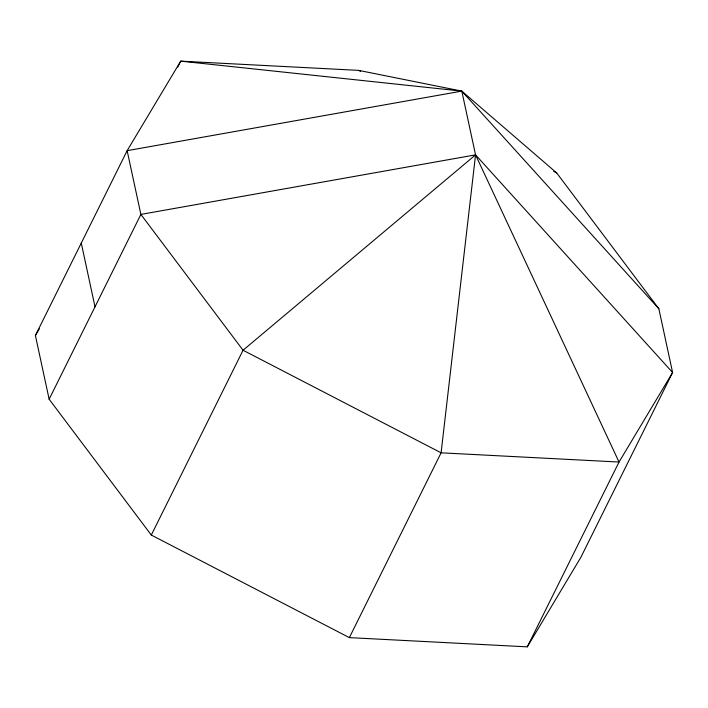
<?xml version="1.0" encoding="UTF-8"?>
<svg xmlns="http://www.w3.org/2000/svg" width="708" height="708" viewBox="0 0 708 708"><rect width="100%" height="100%" fill="white"/><g stroke="black" fill="none" stroke-linecap="round" stroke-linejoin="round"><path stroke-width="1.06" d="M35.4 335.486L127.139 150.671L180.708 61.145L358.637 70.375L461.802 91.111L556.692 172.947L658.856 308.776L672.6 372.514L580.861 557.329L527.292 646.855L349.363 637.625L151.308 535.053L49.144 399.224L35.4 335.486L39.347 328.884M177.77 67.074L180.708 61.145L461.802 91.111L658.856 308.776M49.144 399.224L140.883 214.409L127.139 150.671L461.802 91.111L475.555 154.857L619.031 462.041L527.292 646.855M151.308 535.053L243.056 350.239L475.555 154.857L672.6 372.514L619.031 462.041L441.102 452.819L243.056 350.239L140.883 214.409L475.555 154.857L441.102 452.819L349.363 637.625M358.637 70.375L360.593 71.384M553.745 171.416L556.692 172.947M81.27 243.074L95.014 306.821"/></g></svg>
